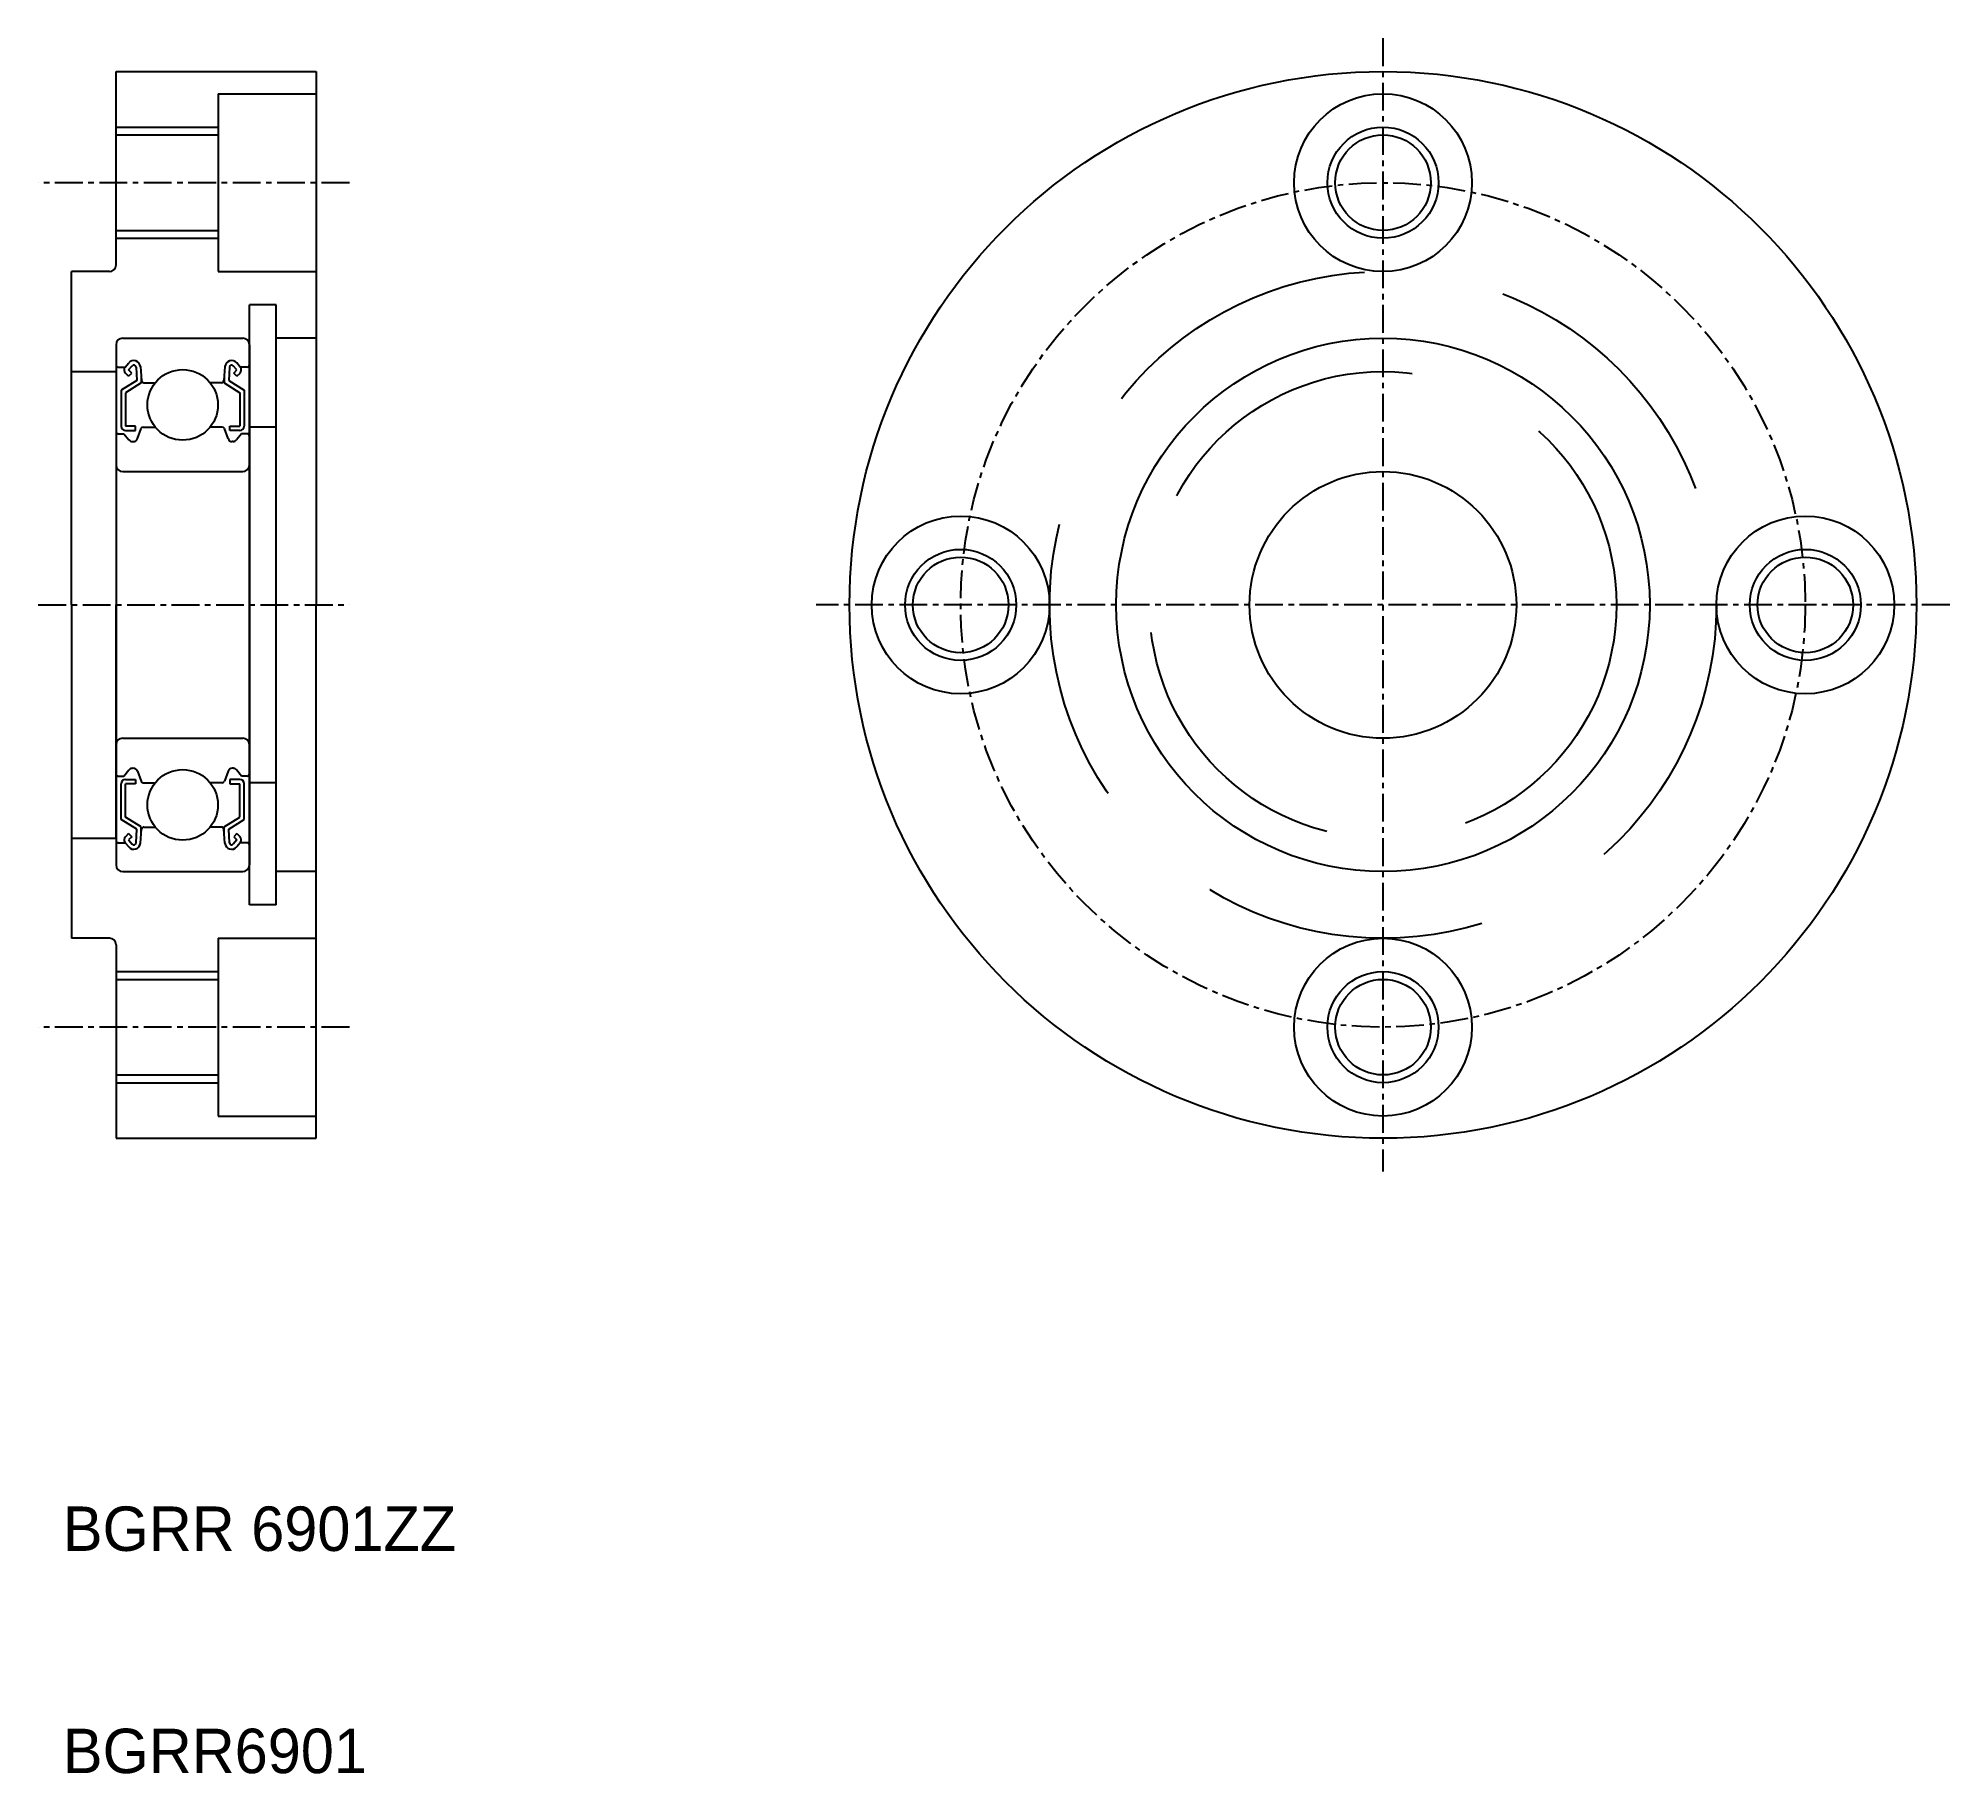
# Model space of a CAD drawing. Extents: x 126.6 to 212.6, y 63.4 to 141.5.
import ezdxf

# ---------------------------------------------------------------- set-up
doc = ezdxf.new("R2010")
doc.units = 0
doc.linetypes.add('CENTER', pattern=[2, 1.25, -0.25, 0.25, -0.25])
doc.linetypes.add('DASHED', pattern=[19.05, 12.7, -6.35])
doc.layers.get('0').update_dxf_attribs({"linetype": 'CONTINUOUS'})
doc.layers.add('CENTER', color=1, linetype='CENTER')

msp = doc.modelspace()

# ---------------------------------------------------------------- linework, layer by layer
for p, q in [((130.116, 131.302), (130.116, 140.002)), ((130.116, 140.002), (139.116, 140.002)), ((139.116, 140.002), (139.116, 116.002)), ((134.716, 139.002), (134.716, 131.002)), ((134.716, 139.002), (139.116, 139.002)), ((130.116, 137.152), (134.716, 137.152)), ((130.116, 132.852), (134.716, 132.852)), ((130.416, 132.852), (130.416, 132.852)), ((128.116, 116.002), (128.116, 131.002)), ((129.816, 131.002), (128.116, 131.002)), ((134.716, 131.002), (139.116, 131.002)), ((137.316, 129.502), (136.116, 129.502)), ((136.116, 102.502), (136.116, 129.502)), ((137.316, 102.502), (137.316, 129.502)), ((130.116, 127.702), (130.116, 104.302)), ((130.416, 128.002), (135.816, 128.002)), ((136.116, 127.702), (136.116, 104.302)), ((139.116, 128.002), (137.316, 128.002)), ((130.216, 126.702), (130.526, 126.702)), ((130.526, 126.702), (130.685, 126.892)), ((130.679, 126.291), (130.537, 126.432)), ((130.679, 126.573), (130.839, 126.764)), ((130.821, 126.432), (130.679, 126.573)), ((130.679, 126.291), (130.821, 126.432)), ((131.015, 126.705), (131.048, 126.1)), ((131.214, 126.725), (131.269, 126.094)), ((135.017, 126.725), (134.963, 126.094)), ((135.216, 126.705), (135.184, 126.1)), ((135.553, 126.573), (135.393, 126.764)), ((135.411, 126.432), (135.553, 126.573)), ((135.553, 126.291), (135.411, 126.432)), ((135.706, 126.702), (135.546, 126.892)), ((135.553, 126.291), (135.694, 126.432)), ((136.016, 126.702), (135.706, 126.702)), ((131.048, 126.1), (130.348, 125.663)), ((130.348, 125.663), (130.348, 124.052)), ((131.248, 125.989), (130.548, 125.552)), ((131.248, 126.336), (131.248, 125.989)), ((131.368, 126.002), (131.883, 126.002)), ((134.863, 126.002), (134.349, 126.002)), ((134.984, 126.336), (134.984, 125.989)), ((134.984, 125.989), (135.684, 125.552)), ((135.184, 126.1), (135.884, 125.663)), ((135.884, 125.663), (135.884, 124.052)), ((130.548, 125.552), (130.548, 124.052)), ((135.684, 125.552), (135.684, 124.052)), ((130.998, 124.052), (130.548, 124.052)), ((130.548, 123.852), (130.998, 123.852)), ((130.998, 123.852), (130.998, 124.052)), ((131.077, 123.484), (131.241, 123.936)), ((131.335, 124.002), (131.883, 124.002)), ((134.897, 124.002), (134.349, 124.002)), ((135.155, 123.484), (134.991, 123.936)), ((135.234, 123.852), (135.234, 124.052)), ((135.234, 124.052), (135.684, 124.052)), ((135.684, 123.852), (135.234, 123.852)), ((137.316, 124.002), (136.116, 124.002)), ((130.216, 123.702), (130.466, 123.702)), ((130.466, 123.702), (130.699, 123.424)), ((130.852, 123.352), (130.889, 123.352)), ((135.379, 123.352), (135.343, 123.352)), ((135.766, 123.702), (135.532, 123.424)), ((136.016, 123.702), (135.766, 123.702)), ((130.416, 122.002), (135.816, 122.002)), ((128.116, 116.002), (128.116, 101.002)), ((139.116, 92.002), (139.116, 116.002)), ((130.416, 110.002), (135.816, 110.002)), ((130.466, 108.302), (130.699, 108.581)), ((130.852, 108.652), (130.889, 108.652)), ((131.077, 108.52), (131.241, 108.068)), ((135.155, 108.52), (134.991, 108.068)), ((135.379, 108.652), (135.343, 108.652)), ((135.766, 108.302), (135.532, 108.581)), ((130.216, 108.302), (130.466, 108.302)), ((130.348, 106.341), (130.348, 107.952)), ((130.548, 108.152), (130.998, 108.152)), ((130.548, 106.452), (130.548, 107.952)), ((130.998, 107.952), (130.548, 107.952)), ((130.66, 108.152), (130.66, 108.152)), ((130.773, 108.152), (130.773, 108.152)), ((130.998, 108.152), (130.998, 107.952)), ((131.335, 108.002), (131.883, 108.002)), ((134.897, 108.002), (134.349, 108.002)), ((135.684, 108.152), (135.234, 108.152)), ((135.234, 108.152), (135.234, 107.952)), ((135.234, 107.952), (135.684, 107.952)), ((135.684, 106.452), (135.684, 107.952)), ((136.016, 108.302), (135.766, 108.302)), ((135.884, 106.341), (135.884, 107.952)), ((137.316, 108.002), (136.116, 108.002)), ((131.048, 105.904), (130.348, 106.341)), ((131.248, 106.015), (130.548, 106.452)), ((131.015, 105.3), (131.048, 105.904)), ((131.214, 105.279), (131.269, 105.911)), ((131.248, 105.668), (131.248, 106.015)), ((131.368, 106.002), (131.883, 106.002)), ((134.863, 106.002), (134.349, 106.002)), ((135.017, 105.279), (134.963, 105.911)), ((134.984, 106.015), (135.684, 106.452)), ((134.984, 105.668), (134.984, 106.015)), ((135.184, 105.904), (135.884, 106.341)), ((135.216, 105.3), (135.184, 105.904)), ((130.216, 105.302), (130.526, 105.302)), ((130.526, 105.302), (130.685, 105.112)), ((130.679, 105.713), (130.537, 105.572)), ((130.679, 105.713), (130.821, 105.572)), ((130.821, 105.572), (130.679, 105.431)), ((130.679, 105.431), (130.839, 105.241)), ((135.553, 105.431), (135.393, 105.241)), ((135.553, 105.713), (135.411, 105.572)), ((135.411, 105.572), (135.553, 105.431)), ((135.706, 105.302), (135.546, 105.112)), ((135.553, 105.713), (135.694, 105.572)), ((136.016, 105.302), (135.706, 105.302)), ((130.416, 104.002), (135.816, 104.002)), ((139.116, 104.002), (137.316, 104.002)), ((137.316, 102.502), (136.116, 102.502)), ((129.816, 101.002), (128.116, 101.002)), ((130.116, 100.702), (130.116, 92.002)), ((134.716, 101.002), (134.716, 93.002)), ((134.716, 101.002), (139.116, 101.002)), ((130.116, 99.152), (134.716, 99.152)), ((130.116, 94.852), (134.716, 94.852)), ((130.416, 94.852), (130.416, 94.852)), ((134.716, 93.002), (139.116, 93.002)), ((130.116, 92.002), (139.116, 92.002))]:
    msp.add_line(p, q)
at = {"color": 3}
for p, q in [((130.116, 137.502), (134.716, 137.502)), ((130.116, 132.502), (134.716, 132.502)), ((130.116, 99.502), (134.716, 99.502)), ((130.116, 94.502), (134.716, 94.502))]:
    msp.add_line(p, q, dxfattribs=at)
at = {"color": 7, "linetype": 'CONTINUOUS'}
for p, q in [((128.116, 126.502), (130.116, 126.502)), ((128.116, 105.502), (130.116, 105.502))]:
    msp.add_line(p, q, dxfattribs=at)
at = {"color": 3, "linetype": 'DASHED'}
for p in [(130.116, 126.502), (130.116, 105.502)]:
    msp.add_line(p, (130.116, 116.002), dxfattribs=at)
for centre, radius in [((187.116, 116.002), 24), ((187.116, 135.002), 4), ((187.116, 135.002), 2.15), ((187.116, 116.002), 12), ((133.116, 125.002), 1.587), ((187.116, 116.002), 6), ((168.116, 116.002), 4), ((206.116, 116.002), 4), ((168.116, 116.002), 2.15), ((206.116, 116.002), 2.15), ((133.116, 107.002), 1.587), ((187.116, 97.002), 4), ((187.116, 97.002), 2.15)]:
    msp.add_circle(centre, radius)
at = {"color": 3}
for centre in [(187.116, 135.002), (168.116, 116.002), (206.116, 116.002), (187.116, 97.002)]:
    msp.add_circle(centre, 2.5, dxfattribs=at)
at = {"color": 3, "linetype": 'DASHED'}
for radius in [15, 10.5]:
    msp.add_circle((187.116, 116.002), radius, dxfattribs=at)
for centre, radius, start, end in [((129.816, 131.302), 0.3, 270, 0), ((130.416, 127.702), 0.3, 90, 180), ((135.816, 127.702), 0.3, 0, 90), ((130.216, 126.802), 0.1, 180, 270), ((130.679, 126.574), 0.2, 139.9921, 224.99797), ((130.915, 126.7), 0.3, 4.93496, 139.9921), ((130.915, 126.699), 0.1, 3.08644, 139.96282), ((135.316, 126.7), 0.3, 40.0079, 175.06504), ((135.316, 126.699), 0.1, 40.03718, 176.91356), ((135.552, 126.574), 0.2, 315.00203, 40.0079), ((136.016, 126.802), 0.1, 270, 0), ((131.368, 126.102), 0.1, 184.93496, 269.99889), ((134.863, 126.102), 0.1, 270.00111, 355.06504), ((130.548, 124.052), 0.2, 180, 270), ((131.335, 123.902), 0.1, 89.99895, 160.05843), ((134.897, 123.902), 0.1, 19.94157, 90.00105), ((135.684, 124.052), 0.2, 270, 0), ((130.216, 123.602), 0.1, 90, 180), ((130.852, 123.552), 0.2, 219.98626, 270), ((130.889, 123.552), 0.2, 270, 340.05843), ((135.343, 123.552), 0.2, 199.94157, 270), ((135.379, 123.552), 0.2, 270, 320.01374), ((136.016, 123.602), 0.1, 0, 90), ((130.416, 122.302), 0.3, 180, 270), ((135.816, 122.302), 0.3, 270, 0), ((130.416, 109.702), 0.3, 90, 180), ((135.816, 109.702), 0.3, 360, 90), ((130.216, 108.402), 0.1, 180, 270), ((130.852, 108.452), 0.2, 90, 140.01374), ((130.889, 108.452), 0.2, 19.94157, 90), ((135.343, 108.452), 0.2, 90, 160.05843), ((135.379, 108.452), 0.2, 39.98626, 90), ((136.016, 108.402), 0.1, 270, 0), ((130.548, 107.952), 0.2, 90, 180), ((131.335, 108.102), 0.1, 199.94157, 270.00105), ((134.897, 108.102), 0.1, 269.99895, 340.05843), ((135.684, 107.952), 0.2, 0, 90), ((131.368, 105.902), 0.1, 90.00111, 175.06504), ((134.863, 105.902), 0.1, 4.93496, 89.99889), ((130.216, 105.202), 0.1, 90, 180), ((130.679, 105.431), 0.2, 135.00203, 220.0079), ((130.915, 105.305), 0.3, 220.0079, 355.06504), ((130.915, 105.305), 0.1, 220.03718, 356.91356), ((135.316, 105.305), 0.3, 184.93496, 319.9921), ((135.316, 105.305), 0.1, 183.08644, 319.96282), ((135.552, 105.431), 0.2, 319.9921, 44.99797), ((136.016, 105.202), 0.1, 0, 90), ((130.416, 104.302), 0.3, 180, 270), ((135.816, 104.302), 0.3, 270, 360), ((129.816, 100.702), 0.3, 0, 90)]:
    msp.add_arc(centre, radius, start, end)
at = {"layer": 'CENTER', "color": 1, "linetype": 'CENTER'}
for p, q in [((187.116, 141.502), (187.116, 90.502)), ((140.616, 135.002), (126.616, 135.002)), ((126.616, 116.002), (140.616, 116.002)), ((212.616, 116.002), (161.616, 116.002)), ((140.616, 97.002), (126.616, 97.002))]:
    msp.add_line(p, q, dxfattribs=at)
msp.add_circle((187.116, 116.002), 19, dxfattribs=at)

# ---------------------------------------------------------------- texts
for s, p in [('BGRR 6901ZZ', (127.728, 73.432)), ('BGRR6901', (127.728, 63.432))]:
    msp.add_text(s, height=2).set_placement(p)

doc.saveas('drawing.dxf')
